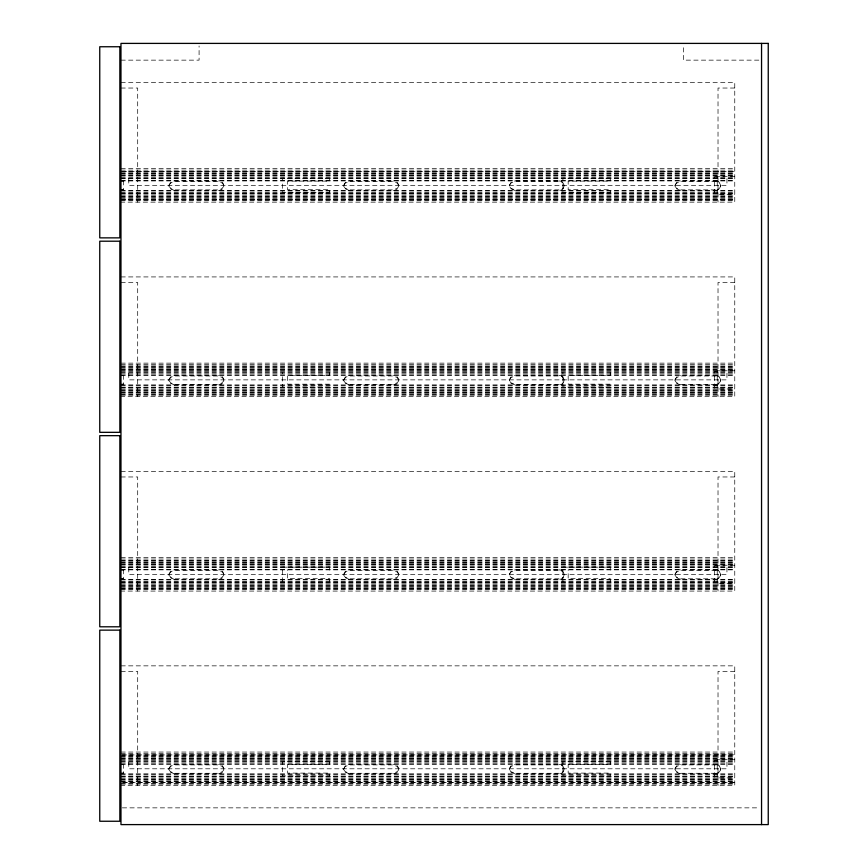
<?xml version="1.0" encoding="UTF-8"?>
<svg xmlns="http://www.w3.org/2000/svg" width="868" height="868" viewBox="0 0 868 868"><rect width="100%" height="100%" fill="white"/><g stroke="black" fill="none" stroke-linecap="round" stroke-linejoin="round"><path stroke-width="0.65" stroke-dasharray="4.34 3.25" d="M168.815 185.969L170.345 182.616L174.338 180.945M168.815 380.434L170.345 377.081L174.338 375.41M168.815 574.898L170.345 571.545L174.338 569.875M168.815 769.363L170.345 766.01L174.338 764.339M343.663 185.969L345.193 182.616L349.186 180.945M343.663 380.434L345.193 377.081L349.186 375.41M343.663 574.898L345.193 571.545L349.186 569.875M343.663 769.363L345.193 766.01L349.186 764.339M509.299 185.969L510.84 182.616L514.822 180.945M509.299 380.434L510.84 377.081L514.822 375.41M509.299 574.898L510.84 571.545L514.822 569.875M509.299 769.363L510.84 766.01L514.822 764.339M674.946 185.969L676.476 182.616L680.469 180.945M674.946 380.434L676.476 377.081L680.469 375.41M674.946 574.898L676.476 571.545L680.469 569.875M674.946 769.363L676.476 766.01L680.469 764.339M168.989 184.982L171.473 182.454L174.338 181.51L218.508 181.51L222.49 183.181L224.031 185.969M223.857 186.403L221.373 188.931L218.508 189.875L174.338 189.875L171.473 188.931L168.989 186.403M168.989 379.446L171.473 376.918L174.338 375.963L218.508 375.963L222.49 377.645L224.031 380.434M223.857 380.868L221.373 383.396L218.508 384.34L174.338 384.34L171.473 383.396L168.989 380.868M343.836 184.982L345.193 183.181L349.186 181.51L393.356 181.51L397.338 183.181L398.879 185.969M168.989 573.9L171.473 571.372L174.338 570.428L218.508 570.428L222.49 572.11L224.031 574.898M398.694 186.403L397.338 188.204L393.356 189.875L349.186 189.875L345.193 188.204L343.836 186.403M223.857 575.332L221.373 577.86L218.508 578.804L174.338 578.804L171.473 577.86L168.989 575.332M343.836 379.446L346.31 376.918L349.186 375.963L393.356 375.963L397.338 377.645L398.879 380.434M168.989 768.364L171.473 765.836L174.338 764.892L218.508 764.892L222.49 766.563L224.031 769.363M398.694 380.868L397.338 382.669L393.356 384.34L349.186 384.34L345.193 382.669L343.836 380.868M509.483 184.982L510.84 183.181L514.822 181.51L558.992 181.51C565.817 181.445 565.817 190.493 558.992 190.428M223.857 769.786L222.49 771.587L218.508 773.269L174.338 773.269L170.345 771.587L168.989 769.786M343.836 573.9L346.31 571.372L349.186 570.428L393.356 570.428L397.338 572.11L398.879 574.898M398.694 575.332L397.338 577.122L393.356 578.804L349.186 578.804L345.193 577.122L343.836 575.332M509.483 379.446L510.84 377.645L514.822 375.963L558.992 375.963C565.817 375.909 565.817 384.958 558.992 384.893M343.836 768.364L345.193 766.563L349.186 764.892L393.356 764.892L397.338 766.563L398.879 769.363M675.12 184.982L676.476 183.181L680.469 181.51L715.438 181.51C722.263 181.445 722.263 190.493 715.438 190.428M398.694 769.786L397.338 771.587L393.356 773.269L349.186 773.269L345.193 771.587L343.836 769.786M509.483 573.9L510.84 572.11L514.822 570.428L558.992 570.428C565.817 570.374 565.817 579.412 558.992 579.357M675.12 379.446L676.476 377.645L680.469 375.963L715.438 375.963C722.263 375.909 722.263 384.958 715.438 384.893M509.483 768.364L510.84 766.563L514.822 764.892L558.992 764.892C565.817 764.838 565.817 773.876 558.992 773.822M675.12 573.9L676.476 572.11L680.469 570.428L715.438 570.428C722.263 570.374 722.263 579.412 715.438 579.357M675.12 768.364L676.476 766.563L680.469 764.892L715.438 764.892C722.263 764.838 722.263 773.876 715.438 773.822M218.508 190.428C225.42 190.504 225.452 180.869 218.508 180.945M393.356 190.428C400.267 190.504 400.3 180.869 393.356 180.945M218.508 384.893C225.42 384.969 225.452 375.334 218.508 375.41M393.356 384.893C400.267 384.969 400.3 375.334 393.356 375.41M218.508 579.357C225.42 579.423 225.452 569.799 218.508 569.875M393.356 579.357C400.267 579.423 400.3 569.799 393.356 569.875M218.508 773.822C225.42 773.887 225.452 764.252 218.508 764.339M393.356 773.822C400.267 773.887 400.3 764.252 393.356 764.339M120.967 60.142L199.087 60.142L199.087 45.971M758.849 60.142L683.431 60.142L683.431 45.971M120.967 82.46L734.762 82.46L734.762 202.146L120.967 202.146M120.967 88.037L137.697 88.037L137.697 202.146M734.762 88.037L718.02 88.037L718.02 202.146M120.967 168.674L734.762 168.674M120.967 170.106L734.762 170.106M120.967 171.463L734.762 171.463M122.312 171.538L734.762 171.538M120.967 172.016L734.762 172.016M120.967 173.133L734.762 173.133M120.967 173.698L734.762 173.698M120.967 174.804L734.762 174.804M120.967 175.369L734.762 175.369M120.967 175.922L734.762 175.922M734.762 176.323L717.228 176.323L717.228 194.497L734.762 194.497M717.228 176.801L714.592 176.801L714.592 194.215L717.228 194.215M120.967 177.18L734.762 177.18M120.967 178.157L734.762 178.157M120.967 178.71L734.762 178.71M120.967 180.392L734.762 180.392M120.967 180.945L734.762 180.945M120.967 181.228L123.668 181.228M120.967 189.593L123.668 189.593M120.967 189.875L123.668 189.875L123.668 180.945M120.967 190.428L734.762 190.428M120.967 190.993L734.762 190.993M120.967 192.663L734.762 192.663M120.967 193.228L734.762 193.228M120.967 193.64L734.762 193.64M120.967 194.899L734.762 194.899M120.967 196.016L734.762 196.016M120.967 196.569L734.762 196.569M120.967 197.687L734.762 197.687M120.967 198.24L734.762 198.24M120.967 199.282L734.762 199.282M120.967 199.358L734.762 199.358M120.967 199.922L734.762 199.922M120.967 200.714L734.762 200.714M120.967 276.925L734.762 276.925L734.762 396.611L120.967 396.611M120.967 282.501L137.697 282.501L137.697 396.611M734.762 282.501L718.02 282.501L718.02 396.611M120.967 363.139L734.762 363.139M120.967 364.571L734.762 364.571M120.967 365.927L734.762 366.003M120.967 366.48L734.762 366.48M120.967 367.598L734.762 367.598M120.967 368.151L734.762 368.151M120.967 369.269L734.762 369.269M120.967 369.833L734.762 369.833M120.967 370.386L734.762 370.386M734.762 370.788L717.228 370.788L717.228 388.962L734.762 388.962M717.228 371.265L714.592 371.265L714.592 388.68L717.228 388.68M120.967 371.645L734.762 371.645M120.967 372.622L734.762 372.622M120.967 373.175L734.762 373.175M120.967 374.857L734.762 374.857M120.967 375.41L734.762 375.41M120.967 375.692L123.668 375.692M120.967 384.057L123.668 384.057M120.967 384.34L123.668 384.34L123.668 375.41M120.967 384.893L734.762 384.893M120.967 385.457L734.762 385.457M120.967 387.128L734.762 387.128M120.967 387.681L734.762 387.681M120.967 388.104L734.762 388.104M120.967 389.363L734.762 389.363M120.967 390.481L734.762 390.481M120.967 391.034L734.762 391.034M120.967 392.152L734.762 392.152M120.967 392.705L734.762 392.705M120.967 393.822L734.762 393.746M120.967 394.387L734.762 394.387M120.967 395.179L734.762 395.179M120.967 471.389L734.762 471.389L734.762 591.075L120.967 591.075M120.967 476.966L137.697 476.966L137.697 591.075M734.762 476.966L718.02 476.966L718.02 591.075M120.967 557.592L734.762 557.592M120.967 559.035L734.762 559.035M120.967 560.392L734.762 560.468M120.967 560.945L734.762 560.945M120.967 562.063L734.762 562.063M120.967 562.616L734.762 562.616M120.967 563.733L734.762 563.733M120.967 564.298L734.762 564.298M120.967 564.851L734.762 564.851M734.762 565.252L717.228 565.252L717.228 583.426L734.762 583.426M717.228 565.73L714.592 565.73L714.592 583.133L717.228 583.133M120.967 566.11L734.762 566.11M120.967 567.086L734.762 567.086M120.967 567.639L734.762 567.639M120.967 569.31L734.762 569.31M120.967 569.875L734.762 569.875M120.967 570.157L123.668 570.157M120.967 578.522L123.668 578.522M120.967 578.804L123.668 578.804L123.668 569.875M120.967 579.357L734.762 579.357M120.967 579.922L734.762 579.922M120.967 581.593L734.762 581.593M120.967 582.146L734.762 582.146M120.967 582.569L734.762 582.569M120.967 583.828L734.762 583.828M120.967 584.934L734.762 584.934M120.967 585.499L734.762 585.499M120.967 586.616L734.762 586.616M120.967 587.169L734.762 587.169M120.967 588.211L734.762 588.211M120.967 588.84L734.762 588.84M120.967 589.643L734.762 589.643M120.967 665.854L734.762 665.854L734.762 785.54L120.967 785.54M120.967 671.431L137.697 671.431L137.697 785.54M734.762 671.431L718.02 671.431L718.02 785.54M120.967 752.057L734.762 752.057M120.967 753.5L734.762 753.5M120.967 754.845L734.762 754.845L122.312 754.932M120.967 755.41L734.762 755.41M120.967 756.527L734.762 756.527M120.967 757.08L734.762 757.08M120.967 758.198L734.762 758.198M120.967 758.751L734.762 758.751M120.967 759.316L734.762 759.316M734.762 759.717L717.228 759.717L717.228 777.891L734.762 777.891M717.228 760.194L714.592 760.194L714.592 777.598L717.228 777.598M120.967 760.574L734.762 760.574M120.967 761.551L734.762 761.551M120.967 762.104L734.762 762.104M120.967 763.775L734.762 763.775M120.967 764.339L734.762 764.339M120.967 764.61L123.668 764.61M120.967 772.987L123.668 772.987M120.967 773.269L123.668 773.269L123.668 764.339M120.967 773.822L734.762 773.822M120.967 774.375L734.762 774.375M120.967 776.057L734.762 776.057M120.967 776.61L734.762 776.61M120.967 777.034L734.762 777.034M120.967 778.281L734.762 778.281M120.967 779.399L734.762 779.399M120.967 779.963L734.762 779.963M120.967 781.081L734.762 781.081M120.967 781.634L734.762 781.634M120.967 783.305L734.762 783.305M120.967 784.108L734.762 784.108M122.312 807.858L758.838 807.858M715.438 180.945C722.263 180.891 722.263 189.929 715.438 189.875L680.469 189.875L676.476 188.204L675.12 186.403M680.469 190.428L676.476 188.757L674.946 185.416M558.992 180.945C565.817 180.891 565.817 189.929 558.992 189.875L514.822 189.875L510.84 188.204L509.483 186.403M514.822 190.428L510.84 188.757L509.299 185.416M349.186 190.428L345.193 188.757L343.663 185.416M174.338 190.428L170.345 188.757L168.815 185.416M715.438 375.41C722.263 375.356 722.263 384.394 715.438 384.34L680.469 384.34L676.476 382.669L675.12 380.868M680.469 384.893L676.476 383.222L674.946 379.869M558.992 375.41C565.817 375.356 565.817 384.394 558.992 384.34L514.822 384.34L510.84 382.669L509.483 380.868M514.822 384.893L510.84 383.222L509.299 379.869M349.186 384.893L345.193 383.222L343.663 379.869M174.338 384.893L170.345 383.222L168.815 379.869M715.438 569.875C722.263 569.82 722.263 578.858 715.438 578.804L680.469 578.804L676.476 577.122L675.12 575.332M680.469 579.357L676.476 577.687L674.946 574.334M558.992 569.875C565.817 569.82 565.817 578.858 558.992 578.804L514.822 578.804L510.84 577.122L509.483 575.332M514.822 579.357L510.84 577.687L509.299 574.334M349.186 579.357L345.193 577.687L343.663 574.334M174.338 579.357L170.345 577.687L168.815 574.334M715.438 764.339C722.263 764.274 722.263 773.323 715.438 773.269L680.469 773.269L676.476 771.587L675.12 769.786M680.469 773.822L676.476 772.151L674.946 768.798M558.992 764.339C565.817 764.274 565.817 773.323 558.992 773.269L514.822 773.269L510.84 771.587L509.483 769.786M514.822 773.822L510.84 772.151L509.299 768.798M349.186 773.822L345.193 772.151L343.663 768.798M174.338 773.822L170.345 772.151L168.815 768.798M726.95 178.71L726.95 185.416L128.779 185.416L128.779 178.71M726.95 373.175L726.95 379.869L128.779 379.869L128.779 373.175M726.95 567.639L726.95 574.334L128.779 574.334L128.779 567.639M726.95 762.104L726.95 768.798L128.779 768.798L128.779 762.104M610.247 372.697L610.247 375.573L568.171 375.573L568.171 384.177L610.247 384.177L610.247 387.052L562.909 387.052L562.909 372.697M610.247 570.037L610.247 567.162L562.909 567.162L562.909 581.517M610.247 581.517L610.247 578.641L568.171 578.641L568.171 570.037M329.656 372.697L329.656 375.573L287.59 375.573L287.59 384.177L329.656 384.177L329.656 387.052L282.328 387.052L282.328 372.697M329.656 570.037L329.656 567.162L282.328 567.162L282.328 581.517M329.656 581.517L329.656 578.641L287.59 578.641L287.59 570.037M329.656 178.233L282.328 178.233L282.328 192.588L329.656 192.588L329.656 189.712L287.59 189.712L287.59 181.108L329.656 181.108L329.656 178.233M610.247 178.233L562.909 178.233L562.909 192.588L610.247 192.588L610.247 189.712L568.171 189.712L568.171 181.108L610.247 181.108L610.247 178.233M329.656 761.627L282.328 761.627L282.328 775.97L329.656 775.97L329.656 773.106L287.59 773.106L287.59 764.491L329.656 764.491L329.656 761.627M610.247 761.627L562.909 761.627L562.909 775.97L610.247 775.97L610.247 773.106L568.171 773.106L568.171 764.491L610.247 764.491L610.247 761.627M734.762 782.676L120.967 782.676L734.762 782.752"/><path stroke-width="1.3" d="M761.551 43.4L761.551 824.6M768.245 43.4L120.967 43.4L120.967 824.6L768.245 824.6L768.245 43.4M119.849 46.753L99.755 46.753L99.755 237.865L119.849 237.865L119.849 46.753M119.849 241.206L99.755 241.206L99.755 432.329L119.849 432.329L119.849 241.206M119.849 435.671L99.755 435.671L99.755 626.794L119.849 626.794L119.849 435.671M119.849 630.135L99.755 630.135L99.755 821.247L119.849 821.247L119.849 630.135"/></g></svg>
